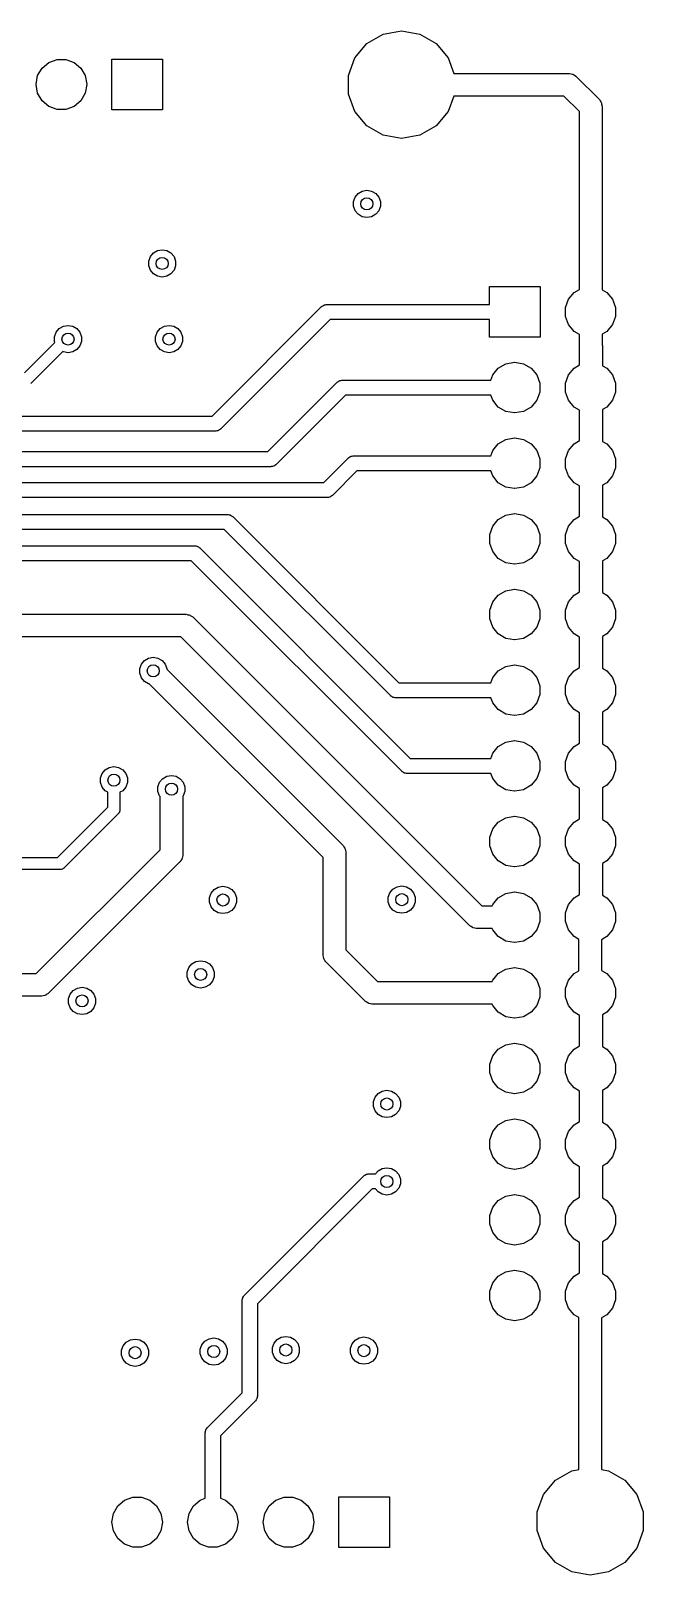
# Model space of a CAD drawing. Extents: x 91.5 to 189.2, y -113.3 to -60.6.
# Drawn here: x 168.7 to 189.2, y -112.8 to -61 of the extents above; entities that cross this region are included whole.
import ezdxf

# ---------------------------------------------------------------- set-up
doc = ezdxf.new("R2010")
doc.units = 0
doc.header["$MEASUREMENT"] = 0
doc.layers.add('BLACK', color=7, linetype='CONTINUOUS')

msp = doc.modelspace()

# ---------------------------------------------------------------- linework, layer by layer
at = {"layer": 'Black'}
for p, q in [((179.929, -61.3959), (180.472, -61.0821)), ((180.472, -61.0821), (181.09, -60.9731)), ((181.09, -60.9731), (181.708, -61.0821)), ((181.708, -61.0821), (182.251, -61.3959)), ((179.525, -61.8766), (179.929, -61.3959)), ((182.251, -61.3959), (182.655, -61.8766)), ((169.029, -62.2204), (169.255, -62.0306)), ((169.255, -62.0306), (169.532, -61.9297)), ((169.532, -61.9297), (169.828, -61.9297)), ((169.828, -61.9297), (170.105, -62.0306)), ((170.105, -62.0306), (170.331, -62.2204)), ((171.37, -63.62), (171.37, -61.92)), ((171.37, -61.92), (173.07, -61.92)), ((173.07, -61.92), (173.07, -63.62)), ((179.311, -62.4662), (179.525, -61.8766)), ((182.655, -61.8766), (182.845, -62.399)), ((168.83, -62.7668), (168.881, -62.476)), ((168.881, -62.476), (169.029, -62.2204)), ((170.331, -62.2204), (170.479, -62.476)), ((170.479, -62.476), (170.53, -62.7668)), ((179.311, -63.0938), (179.311, -62.4662)), ((182.845, -62.399), (186.7, -62.399)), ((186.7, -62.399), (186.717, -62.4019)), ((186.717, -62.4019), (186.733, -62.4004)), ((186.733, -62.4004), (186.781, -62.4133)), ((186.781, -62.4133), (186.83, -62.422)), ((186.83, -62.422), (186.845, -62.4304)), ((186.845, -62.4304), (186.861, -62.4347)), ((186.861, -62.4347), (186.902, -62.4632)), ((186.902, -62.4632), (186.945, -62.4881)), ((186.945, -62.4881), (186.956, -62.501)), ((186.956, -62.501), (186.969, -62.5106)), ((186.969, -62.5106), (187.709, -63.2506)), ((168.83, -62.7732), (168.83, -62.7668)), ((168.881, -63.064), (168.83, -62.7732)), ((169.029, -63.3196), (168.881, -63.064)), ((170.479, -63.064), (170.331, -63.3196)), ((170.53, -62.7732), (170.479, -63.064)), ((170.53, -62.7668), (170.53, -62.7732)), ((179.525, -63.6834), (179.311, -63.0938)), ((182.845, -63.161), (182.655, -63.6834)), ((186.542, -63.161), (182.845, -63.161)), ((187.059, -63.6778), (186.542, -63.161)), ((169.255, -63.5094), (169.029, -63.3196)), ((169.532, -63.6103), (169.255, -63.5094)), ((169.828, -63.6103), (169.532, -63.6103)), ((170.105, -63.5094), (169.828, -63.6103)), ((170.331, -63.3196), (170.105, -63.5094)), ((173.07, -63.62), (171.37, -63.62)), ((179.929, -64.1641), (179.525, -63.6834)), ((182.655, -63.6834), (182.251, -64.1641)), ((187.059, -66.45), (187.059, -63.6778)), ((187.709, -63.2506), (187.719, -63.2643)), ((187.719, -63.2643), (187.732, -63.2751)), ((187.732, -63.2751), (187.757, -63.3182)), ((187.757, -63.3182), (187.785, -63.359)), ((187.785, -63.359), (187.79, -63.3752)), ((187.79, -63.3752), (187.798, -63.3897)), ((187.798, -63.3897), (187.807, -63.4387)), ((187.807, -63.4387), (187.82, -63.4868)), ((187.82, -63.4868), (187.818, -63.5035)), ((187.818, -63.5035), (187.821, -63.52)), ((187.821, -63.52), (187.821, -66.45)), ((180.472, -64.4779), (179.929, -64.1641)), ((182.251, -64.1641), (181.708, -64.4779)), ((181.09, -64.5869), (180.472, -64.4779)), ((181.708, -64.4779), (181.09, -64.5869)), ((179.635, -66.4284), (179.773, -66.3487)), ((179.773, -66.3487), (179.93, -66.3211)), ((179.93, -66.3211), (180.087, -66.3487)), ((180.087, -66.3487), (180.225, -66.4284)), ((179.478, -66.7003), (179.533, -66.5505)), ((179.478, -66.8597), (179.478, -66.7003)), ((179.533, -67.0095), (179.478, -66.8597)), ((179.533, -66.5505), (179.635, -66.4284)), ((180.225, -66.4284), (180.327, -66.5505)), ((180.327, -66.5505), (180.382, -66.7003)), ((180.382, -66.8597), (180.327, -67.0095)), ((180.382, -66.7003), (180.382, -66.8597)), ((187.059, -68.99), (187.059, -66.45)), ((187.821, -66.45), (187.821, -68.99)), ((179.635, -67.1316), (179.533, -67.0095)), ((179.773, -67.2113), (179.635, -67.1316)), ((179.93, -67.2389), (179.773, -67.2113)), ((180.087, -67.2113), (179.93, -67.2389)), ((180.225, -67.1316), (180.087, -67.2113)), ((180.327, -67.0095), (180.225, -67.1316)), ((172.663, -68.5505), (172.765, -68.4284)), ((172.765, -68.4284), (172.903, -68.3487)), ((172.903, -68.3487), (173.06, -68.3211)), ((173.06, -68.3211), (173.217, -68.3487)), ((173.217, -68.3487), (173.355, -68.4284)), ((173.355, -68.4284), (173.457, -68.5505)), ((172.608, -68.7003), (172.663, -68.5505)), ((172.608, -68.8597), (172.608, -68.7003)), ((172.663, -69.0095), (172.608, -68.8597)), ((173.457, -68.5505), (173.512, -68.7003)), ((173.512, -68.8597), (173.457, -69.0095)), ((173.512, -68.7003), (173.512, -68.8597)), ((172.765, -69.1316), (172.663, -69.0095)), ((172.903, -69.2113), (172.765, -69.1316)), ((173.06, -69.2389), (172.903, -69.2113)), ((173.217, -69.2113), (173.06, -69.2389)), ((173.355, -69.1316), (173.217, -69.2113)), ((173.457, -69.0095), (173.355, -69.1316)), ((187.059, -69.6557), (187.059, -68.99)), ((187.821, -68.99), (187.821, -69.6673)), ((184.04, -70.156), (184.04, -69.56)), ((184.04, -69.56), (185.74, -69.56)), ((185.74, -69.56), (185.74, -71.26)), ((186.59, -70.2624), (186.691, -69.985)), ((186.691, -69.985), (186.88, -69.7589)), ((186.88, -69.7589), (187.059, -69.6557)), ((187.821, -69.6673), (187.98, -69.7589)), ((187.98, -69.7589), (188.169, -69.985)), ((188.169, -69.985), (188.27, -70.2624)), ((174.735, -73.906), (178.41, -70.2304)), ((178.41, -70.2304), (178.42, -70.224)), ((178.42, -70.224), (178.427, -70.2154)), ((178.427, -70.2154), (178.455, -70.1988)), ((178.455, -70.1988), (178.483, -70.1798)), ((178.483, -70.1798), (178.493, -70.1769)), ((178.493, -70.1769), (178.503, -70.1713)), ((178.503, -70.1713), (178.536, -70.1656)), ((178.536, -70.1656), (178.568, -70.157)), ((178.568, -70.157), (178.579, -70.1579)), ((178.579, -70.1579), (178.59, -70.156)), ((178.59, -70.156), (184.04, -70.156)), ((186.59, -70.5576), (186.59, -70.2624)), ((188.27, -70.2624), (188.27, -70.5576)), ((169.503, -71.0905), (169.605, -70.9684)), ((169.605, -70.9684), (169.743, -70.8887)), ((169.743, -70.8887), (169.9, -70.8611)), ((169.9, -70.8611), (170.057, -70.8887)), ((170.057, -70.8887), (170.195, -70.9684)), ((170.195, -70.9684), (170.297, -71.0905)), ((172.893, -71.0905), (172.995, -70.9684)), ((172.995, -70.9684), (173.133, -70.8887)), ((173.133, -70.8887), (173.29, -70.8611)), ((173.29, -70.8611), (173.447, -70.8887)), ((173.447, -70.8887), (173.585, -70.9684)), ((173.585, -70.9684), (173.687, -71.0905)), ((178.695, -70.664), (175.02, -74.3396)), ((184.04, -70.664), (178.695, -70.664)), ((184.04, -71.26), (184.04, -70.664)), ((186.691, -70.835), (186.59, -70.5576)), ((186.88, -71.0611), (186.691, -70.835)), ((188.169, -70.835), (187.98, -71.0611)), ((188.27, -70.5576), (188.169, -70.835)), ((168.436, -72.4568), (169.46, -71.4326)), ((169.448, -71.2403), (169.503, -71.0905)), ((169.448, -71.3997), (169.448, -71.2403)), ((169.46, -71.4326), (169.448, -71.3997)), ((170.297, -71.0905), (170.352, -71.2403)), ((170.352, -71.3997), (170.297, -71.5495)), ((170.352, -71.2403), (170.352, -71.3997)), ((172.838, -71.2403), (172.893, -71.0905)), ((172.838, -71.3997), (172.838, -71.2403)), ((172.893, -71.5495), (172.838, -71.3997)), ((173.687, -71.0905), (173.742, -71.2403)), ((173.742, -71.3997), (173.687, -71.5495)), ((173.742, -71.2403), (173.742, -71.3997)), ((185.74, -71.26), (184.04, -71.26)), ((187.059, -71.1643), (186.88, -71.0611)), ((187.059, -71.53), (187.059, -71.1643)), ((187.062, -71.5465), (187.059, -71.53)), ((187.98, -71.0611), (187.821, -71.1527)), ((187.821, -71.1527), (187.821, -71.4749)), ((187.821, -71.4749), (187.83, -71.5068)), ((187.83, -71.5068), (187.828, -71.5235)), ((187.828, -71.5235), (187.831, -71.54)), ((187.831, -71.54), (187.831, -72.2131)), ((169.726, -71.7414), (168.664, -72.8037)), ((169.743, -71.7513), (169.726, -71.7414)), ((169.9, -71.7789), (169.743, -71.7513)), ((170.057, -71.7513), (169.9, -71.7789)), ((170.195, -71.6716), (170.057, -71.7513)), ((170.297, -71.5495), (170.195, -71.6716)), ((172.995, -71.6716), (172.893, -71.5495)), ((173.133, -71.7513), (172.995, -71.6716)), ((173.29, -71.7789), (173.133, -71.7513)), ((173.447, -71.7513), (173.29, -71.7789)), ((173.585, -71.6716), (173.447, -71.7513)), ((173.687, -71.5495), (173.585, -71.6716)), ((187.06, -71.5632), (187.062, -71.5465)), ((187.069, -71.5951), (187.06, -71.5632)), ((187.069, -72.19), (187.069, -71.5951)), ((184.088, -72.696), (184.151, -72.525)), ((184.151, -72.525), (184.34, -72.2989)), ((184.34, -72.2989), (184.596, -72.1513)), ((184.596, -72.1513), (184.887, -72.1)), ((184.887, -72.1), (184.893, -72.1)), ((184.893, -72.1), (185.184, -72.1513)), ((185.184, -72.1513), (185.44, -72.2989)), ((185.44, -72.2989), (185.629, -72.525)), ((185.629, -72.525), (185.73, -72.8024)), ((186.59, -72.8024), (186.691, -72.525)), ((186.691, -72.525), (186.88, -72.2989)), ((186.88, -72.2989), (187.069, -72.19)), ((187.831, -72.2131), (187.98, -72.2989)), ((187.98, -72.2989), (188.169, -72.525)), ((188.169, -72.525), (188.27, -72.8024)), ((168.656, -72.8088), (168.651, -72.8157)), ((168.664, -72.8037), (168.656, -72.8088)), ((176.605, -75.096), (178.93, -72.7704)), ((178.93, -72.7704), (178.94, -72.764)), ((178.94, -72.764), (178.947, -72.7554)), ((178.947, -72.7554), (178.975, -72.7388)), ((178.975, -72.7388), (179.003, -72.7198)), ((179.003, -72.7198), (179.013, -72.7169)), ((179.013, -72.7169), (179.023, -72.7113)), ((179.023, -72.7113), (179.056, -72.7056)), ((179.056, -72.7056), (179.088, -72.697)), ((179.088, -72.697), (179.099, -72.6979)), ((179.099, -72.6979), (179.11, -72.696)), ((179.11, -72.696), (184.088, -72.696)), ((185.73, -73.0976), (185.629, -73.375)), ((185.73, -72.8024), (185.73, -73.0976)), ((186.59, -73.0976), (186.59, -72.8024)), ((186.691, -73.375), (186.59, -73.0976)), ((188.27, -73.0976), (188.169, -73.375)), ((188.27, -72.8024), (188.27, -73.0976)), ((179.215, -73.204), (176.89, -75.5296)), ((184.088, -73.204), (179.215, -73.204)), ((184.151, -73.375), (184.088, -73.204)), ((184.34, -73.6011), (184.151, -73.375)), ((184.596, -73.7487), (184.34, -73.6011)), ((185.44, -73.6011), (185.184, -73.7487)), ((185.629, -73.375), (185.44, -73.6011)), ((186.88, -73.6011), (186.691, -73.375)), ((187.069, -73.71), (186.88, -73.6011)), ((187.98, -73.6011), (187.831, -73.6869)), ((188.169, -73.375), (187.98, -73.6011)), ((144.04, -73.906), (174.735, -73.906)), ((184.887, -73.8), (184.596, -73.7487)), ((184.893, -73.8), (184.887, -73.8)), ((185.184, -73.7487), (184.893, -73.8)), ((187.069, -74.73), (187.069, -73.71)), ((187.831, -73.6869), (187.831, -74.7531)), ((174.84, -74.414), (144.145, -74.414)), ((174.851, -74.4121), (174.84, -74.414)), ((174.862, -74.413), (174.851, -74.4121)), ((174.894, -74.4044), (174.862, -74.413)), ((174.927, -74.3987), (174.894, -74.4044)), ((174.937, -74.3931), (174.927, -74.3987)), ((174.947, -74.3902), (174.937, -74.3931)), ((174.975, -74.3712), (174.947, -74.3902)), ((175.003, -74.3546), (174.975, -74.3712)), ((175.01, -74.346), (175.003, -74.3546)), ((175.02, -74.3396), (175.01, -74.346)), ((184.596, -74.6913), (184.887, -74.64)), ((184.887, -74.64), (184.893, -74.64)), ((184.893, -74.64), (185.184, -74.6913)), ((144.64, -75.096), (176.605, -75.096)), ((184.088, -75.236), (184.151, -75.065)), ((184.151, -75.065), (184.34, -74.8389)), ((184.34, -74.8389), (184.596, -74.6913)), ((185.184, -74.6913), (185.44, -74.8389)), ((185.44, -74.8389), (185.629, -75.065)), ((185.629, -75.065), (185.73, -75.3424)), ((186.59, -75.3424), (186.691, -75.065)), ((186.691, -75.065), (186.88, -74.8389)), ((186.88, -74.8389), (187.069, -74.73)), ((187.831, -74.7531), (187.98, -74.8389)), ((187.98, -74.8389), (188.169, -75.065)), ((188.169, -75.065), (188.27, -75.3424)), ((176.71, -75.604), (144.745, -75.604)), ((176.721, -75.6021), (176.71, -75.604)), ((176.732, -75.603), (176.721, -75.6021)), ((176.764, -75.5944), (176.732, -75.603)), ((176.797, -75.5887), (176.764, -75.5944)), ((176.807, -75.5831), (176.797, -75.5887)), ((176.817, -75.5802), (176.807, -75.5831)), ((176.845, -75.5612), (176.817, -75.5802)), ((176.873, -75.5446), (176.845, -75.5612)), ((176.88, -75.536), (176.873, -75.5446)), ((176.89, -75.5296), (176.88, -75.536)), ((178.485, -76.136), (179.31, -75.3104)), ((179.31, -75.3104), (179.32, -75.304)), ((179.32, -75.304), (179.327, -75.2954)), ((179.327, -75.2954), (179.355, -75.2788)), ((179.355, -75.2788), (179.383, -75.2598)), ((179.383, -75.2598), (179.393, -75.2569)), ((179.393, -75.2569), (179.403, -75.2513)), ((179.403, -75.2513), (179.436, -75.2456)), ((179.436, -75.2456), (179.468, -75.237)), ((179.468, -75.237), (179.479, -75.2379)), ((179.479, -75.2379), (179.49, -75.236)), ((179.49, -75.236), (184.088, -75.236)), ((185.73, -75.6376), (185.629, -75.915)), ((185.73, -75.3424), (185.73, -75.6376)), ((186.59, -75.6376), (186.59, -75.3424)), ((186.691, -75.915), (186.59, -75.6376)), ((188.27, -75.6376), (188.169, -75.915)), ((188.27, -75.3424), (188.27, -75.6376)), ((145.55, -76.136), (178.485, -76.136)), ((179.595, -75.744), (178.77, -76.5696)), ((184.088, -75.744), (179.595, -75.744)), ((184.151, -75.915), (184.088, -75.744)), ((184.34, -76.1411), (184.151, -75.915)), ((184.596, -76.2887), (184.34, -76.1411)), ((185.44, -76.1411), (185.184, -76.2887)), ((185.629, -75.915), (185.44, -76.1411)), ((186.88, -76.1411), (186.691, -75.915)), ((187.069, -76.25), (186.88, -76.1411)), ((187.98, -76.1411), (187.831, -76.2269)), ((188.169, -75.915), (187.98, -76.1411)), ((178.59, -76.644), (145.655, -76.644)), ((178.601, -76.6421), (178.59, -76.644)), ((178.612, -76.643), (178.601, -76.6421)), ((178.644, -76.6344), (178.612, -76.643)), ((178.677, -76.6287), (178.644, -76.6344)), ((178.687, -76.6231), (178.677, -76.6287)), ((178.697, -76.6202), (178.687, -76.6231)), ((178.725, -76.6012), (178.697, -76.6202)), ((178.753, -76.5846), (178.725, -76.6012)), ((178.76, -76.576), (178.753, -76.5846)), ((178.77, -76.5696), (178.76, -76.576)), ((184.887, -76.34), (184.596, -76.2887)), ((184.893, -76.34), (184.887, -76.34)), ((185.184, -76.2887), (184.893, -76.34)), ((187.069, -77.27), (187.069, -76.25)), ((187.831, -76.2269), (187.831, -77.2931)), ((151.55, -77.206), (175.25, -77.206)), ((175.25, -77.206), (175.261, -77.2079)), ((175.261, -77.2079), (175.272, -77.207)), ((175.272, -77.207), (175.304, -77.2156)), ((175.304, -77.2156), (175.337, -77.2213)), ((175.337, -77.2213), (175.347, -77.2269)), ((175.347, -77.2269), (175.357, -77.2298)), ((175.357, -77.2298), (175.385, -77.2488)), ((184.34, -77.3789), (184.596, -77.2313)), ((184.596, -77.2313), (184.887, -77.18)), ((184.887, -77.18), (184.893, -77.18)), ((184.893, -77.18), (185.184, -77.2313)), ((185.184, -77.2313), (185.44, -77.3789)), ((175.145, -77.714), (151.655, -77.714)), ((180.72, -83.2896), (175.145, -77.714)), ((175.385, -77.2488), (175.413, -77.2654)), ((175.413, -77.2654), (175.42, -77.274)), ((175.42, -77.274), (175.43, -77.2804)), ((175.43, -77.2804), (181.005, -82.856)), ((184.05, -77.8824), (184.151, -77.605)), ((184.151, -77.605), (184.34, -77.3789)), ((185.44, -77.3789), (185.629, -77.605)), ((185.629, -77.605), (185.73, -77.8824)), ((186.59, -77.8824), (186.691, -77.605)), ((186.691, -77.605), (186.88, -77.3789)), ((186.88, -77.3789), (187.069, -77.27)), ((187.831, -77.2931), (187.98, -77.3789)), ((187.98, -77.3789), (188.169, -77.605)), ((188.169, -77.605), (188.27, -77.8824)), ((158.81, -78.256), (174.14, -78.256)), ((174.14, -78.256), (174.151, -78.2579)), ((174.151, -78.2579), (174.162, -78.257)), ((174.162, -78.257), (174.194, -78.2656)), ((174.194, -78.2656), (174.227, -78.2713)), ((174.227, -78.2713), (174.237, -78.2769)), ((174.237, -78.2769), (174.247, -78.2798)), ((174.247, -78.2798), (174.275, -78.2988)), ((184.05, -78.1776), (184.05, -77.8824)), ((184.151, -78.455), (184.05, -78.1776)), ((185.73, -78.1776), (185.629, -78.455)), ((185.73, -77.8824), (185.73, -78.1776)), ((186.59, -78.1776), (186.59, -77.8824)), ((186.691, -78.455), (186.59, -78.1776)), ((188.27, -78.1776), (188.169, -78.455)), ((188.27, -77.8824), (188.27, -78.1776)), ((174.035, -78.764), (158.915, -78.764)), ((181.1, -85.8296), (174.035, -78.764)), ((174.275, -78.2988), (174.303, -78.3154)), ((174.303, -78.3154), (174.31, -78.324)), ((174.31, -78.324), (174.32, -78.3304)), ((174.32, -78.3304), (181.385, -85.396)), ((184.34, -78.6811), (184.151, -78.455)), ((184.596, -78.8287), (184.34, -78.6811)), ((185.44, -78.6811), (185.184, -78.8287)), ((185.629, -78.455), (185.44, -78.6811)), ((186.88, -78.6811), (186.691, -78.455)), ((187.069, -78.79), (186.88, -78.6811)), ((187.069, -79.81), (187.069, -78.79)), ((187.98, -78.6811), (187.831, -78.7669)), ((187.831, -78.7669), (187.831, -79.8331)), ((188.169, -78.455), (187.98, -78.6811)), ((184.887, -78.88), (184.596, -78.8287)), ((184.893, -78.88), (184.887, -78.88)), ((185.184, -78.8287), (184.893, -78.88)), ((184.34, -79.9189), (184.596, -79.7713)), ((184.596, -79.7713), (184.887, -79.72)), ((184.887, -79.72), (184.893, -79.72)), ((184.893, -79.72), (185.184, -79.7713)), ((185.184, -79.7713), (185.44, -79.9189)), ((186.88, -79.9189), (187.069, -79.81)), ((187.831, -79.8331), (187.98, -79.9189)), ((184.05, -80.4224), (184.151, -80.145)), ((184.151, -80.145), (184.34, -79.9189)), ((185.44, -79.9189), (185.629, -80.145)), ((185.629, -80.145), (185.73, -80.4224)), ((186.59, -80.4224), (186.691, -80.145)), ((186.691, -80.145), (186.88, -79.9189)), ((187.98, -79.9189), (188.169, -80.145)), ((188.169, -80.145), (188.27, -80.4224)), ((167.494, -80.559), (173.84, -80.559)), ((173.84, -80.559), (173.857, -80.5619)), ((173.857, -80.5619), (173.873, -80.5605)), ((173.873, -80.5605), (173.921, -80.5733)), ((173.921, -80.5733), (173.97, -80.582)), ((173.97, -80.582), (173.985, -80.5904)), ((173.985, -80.5904), (174.001, -80.5947)), ((174.001, -80.5947), (174.042, -80.6232)), ((174.042, -80.6232), (174.085, -80.6481)), ((174.085, -80.6481), (174.096, -80.661)), ((174.096, -80.661), (174.109, -80.6706)), ((174.109, -80.6706), (183.788, -90.349)), ((184.05, -80.7176), (184.05, -80.4224)), ((184.151, -80.995), (184.05, -80.7176)), ((185.73, -80.7176), (185.629, -80.995)), ((185.73, -80.4224), (185.73, -80.7176)), ((186.59, -80.7176), (186.59, -80.4224)), ((186.691, -80.995), (186.59, -80.7176)), ((188.27, -80.7176), (188.169, -80.995)), ((188.27, -80.4224), (188.27, -80.7176)), ((173.682, -81.321), (167.494, -81.321)), ((183.361, -90.9994), (173.682, -81.321)), ((184.34, -81.2211), (184.151, -80.995)), ((184.596, -81.3687), (184.34, -81.2211)), ((184.887, -81.42), (184.596, -81.3687)), ((185.184, -81.3687), (184.893, -81.42)), ((185.44, -81.2211), (185.184, -81.3687)), ((185.629, -80.995), (185.44, -81.2211)), ((186.88, -81.2211), (186.691, -80.995)), ((187.069, -81.33), (186.88, -81.2211)), ((187.069, -82.35), (187.069, -81.33)), ((187.98, -81.2211), (187.831, -81.3069)), ((187.831, -81.3069), (187.831, -82.3731)), ((188.169, -80.995), (187.98, -81.2211)), ((184.893, -81.42), (184.887, -81.42)), ((172.308, -82.3803), (172.363, -82.2305)), ((172.308, -82.5397), (172.308, -82.3803)), ((172.363, -82.2305), (172.465, -82.1084)), ((172.465, -82.1084), (172.603, -82.0287)), ((172.603, -82.0287), (172.76, -82.0011)), ((172.76, -82.0011), (172.917, -82.0287)), ((172.917, -82.0287), (173.055, -82.1084)), ((173.055, -82.1084), (173.157, -82.2305)), ((173.157, -82.2305), (173.212, -82.3803)), ((173.212, -82.3803), (173.212, -82.4032)), ((173.212, -82.4032), (179.109, -88.3006)), ((184.34, -82.4589), (184.596, -82.3113)), ((184.596, -82.3113), (184.887, -82.26)), ((184.887, -82.26), (184.893, -82.26)), ((184.893, -82.26), (185.184, -82.3113)), ((185.184, -82.3113), (185.44, -82.4589)), ((186.88, -82.4589), (187.069, -82.35)), ((187.831, -82.3731), (187.98, -82.4589)), ((172.363, -82.6895), (172.308, -82.5397)), ((172.465, -82.8116), (172.363, -82.6895)), ((172.603, -82.8913), (172.465, -82.8116)), ((172.627, -82.8954), (172.603, -82.8913)), ((178.459, -88.7278), (172.627, -82.8954)), ((181.005, -82.856), (184.088, -82.856)), ((184.088, -82.856), (184.151, -82.685)), ((184.151, -82.685), (184.34, -82.4589)), ((185.44, -82.4589), (185.629, -82.685)), ((185.629, -82.685), (185.73, -82.9624)), ((186.59, -82.9624), (186.691, -82.685)), ((186.691, -82.685), (186.88, -82.4589)), ((187.98, -82.4589), (188.169, -82.685)), ((188.169, -82.685), (188.27, -82.9624)), ((180.73, -83.296), (180.72, -83.2896)), ((180.737, -83.3046), (180.73, -83.296)), ((180.765, -83.3212), (180.737, -83.3046)), ((180.793, -83.3402), (180.765, -83.3212)), ((180.803, -83.3431), (180.793, -83.3402)), ((180.813, -83.3487), (180.803, -83.3431)), ((180.846, -83.3544), (180.813, -83.3487)), ((180.878, -83.363), (180.846, -83.3544)), ((180.889, -83.3621), (180.878, -83.363)), ((180.9, -83.364), (180.889, -83.3621)), ((184.088, -83.364), (180.9, -83.364)), ((184.151, -83.535), (184.088, -83.364)), ((185.73, -83.2576), (185.629, -83.535)), ((185.73, -82.9624), (185.73, -83.2576)), ((186.59, -83.2576), (186.59, -82.9624)), ((186.691, -83.535), (186.59, -83.2576)), ((188.27, -83.2576), (188.169, -83.535)), ((188.27, -82.9624), (188.27, -83.2576)), ((184.34, -83.7611), (184.151, -83.535)), ((184.596, -83.9087), (184.34, -83.7611)), ((184.887, -83.96), (184.596, -83.9087)), ((184.893, -83.96), (184.887, -83.96)), ((185.184, -83.9087), (184.893, -83.96)), ((185.44, -83.7611), (185.184, -83.9087)), ((185.629, -83.535), (185.44, -83.7611)), ((186.88, -83.7611), (186.691, -83.535)), ((187.069, -83.87), (186.88, -83.7611)), ((187.069, -84.89), (187.069, -83.87)), ((187.98, -83.7611), (187.831, -83.8469)), ((187.831, -83.8469), (187.831, -84.9131)), ((188.169, -83.535), (187.98, -83.7611)), ((184.151, -85.225), (184.34, -84.9989)), ((184.34, -84.9989), (184.596, -84.8513)), ((184.596, -84.8513), (184.887, -84.8)), ((184.887, -84.8), (184.893, -84.8)), ((184.893, -84.8), (185.184, -84.8513)), ((185.184, -84.8513), (185.44, -84.9989)), ((185.44, -84.9989), (185.629, -85.225)), ((186.691, -85.225), (186.88, -84.9989)), ((186.88, -84.9989), (187.069, -84.89)), ((187.831, -84.9131), (187.98, -84.9989)), ((187.98, -84.9989), (188.169, -85.225)), ((181.385, -85.396), (184.088, -85.396)), ((184.088, -85.396), (184.151, -85.225)), ((185.629, -85.225), (185.73, -85.5024)), ((185.73, -85.5024), (185.73, -85.7976)), ((186.59, -85.5024), (186.691, -85.225)), ((186.59, -85.7976), (186.59, -85.5024)), ((188.169, -85.225), (188.27, -85.5024)), ((188.27, -85.5024), (188.27, -85.7976)), ((170.988, -86.0503), (171.043, -85.9005)), ((170.988, -86.2097), (170.988, -86.0503)), ((171.043, -85.9005), (171.145, -85.7784)), ((171.145, -85.7784), (171.283, -85.6987)), ((171.283, -85.6987), (171.44, -85.6711)), ((171.44, -85.6711), (171.597, -85.6987)), ((171.597, -85.6987), (171.735, -85.7784)), ((171.735, -85.7784), (171.837, -85.9005)), ((171.837, -85.9005), (171.892, -86.0503)), ((171.892, -86.0503), (171.892, -86.2097)), ((173.075, -86.0784), (173.213, -85.9987)), ((173.213, -85.9987), (173.37, -85.9711)), ((173.37, -85.9711), (173.527, -85.9987)), ((173.527, -85.9987), (173.665, -86.0784)), ((181.11, -85.836), (181.1, -85.8296)), ((181.117, -85.8446), (181.11, -85.836)), ((181.145, -85.8612), (181.117, -85.8446)), ((181.173, -85.8802), (181.145, -85.8612)), ((181.183, -85.8831), (181.173, -85.8802)), ((181.193, -85.8887), (181.183, -85.8831)), ((181.226, -85.8944), (181.193, -85.8887)), ((181.258, -85.903), (181.226, -85.8944)), ((181.269, -85.9021), (181.258, -85.903)), ((181.28, -85.904), (181.269, -85.9021)), ((184.088, -85.904), (181.28, -85.904)), ((184.151, -86.075), (184.088, -85.904)), ((185.73, -85.7976), (185.629, -86.075)), ((186.691, -86.075), (186.59, -85.7976)), ((188.27, -85.7976), (188.169, -86.075)), ((171.043, -86.3595), (170.988, -86.2097)), ((171.145, -86.4816), (171.043, -86.3595)), ((171.237, -86.5346), (171.145, -86.4816)), ((171.237, -87.0358), (171.237, -86.5346)), ((171.735, -86.4816), (171.643, -86.5346)), ((171.643, -86.5346), (171.643, -87.12)), ((171.837, -86.3595), (171.735, -86.4816)), ((171.892, -86.2097), (171.837, -86.3595)), ((172.918, -86.3503), (172.973, -86.2005)), ((172.918, -86.5097), (172.918, -86.3503)), ((172.973, -86.6595), (172.918, -86.5097)), ((172.973, -86.2005), (173.075, -86.0784)), ((173.665, -86.0784), (173.767, -86.2005)), ((173.767, -86.2005), (173.822, -86.3503)), ((173.822, -86.5097), (173.767, -86.6595)), ((173.822, -86.3503), (173.822, -86.5097)), ((184.34, -86.3011), (184.151, -86.075)), ((184.596, -86.4487), (184.34, -86.3011)), ((184.887, -86.5), (184.596, -86.4487)), ((184.893, -86.5), (184.887, -86.5)), ((185.184, -86.4487), (184.893, -86.5)), ((185.44, -86.3011), (185.184, -86.4487)), ((185.629, -86.075), (185.44, -86.3011)), ((186.88, -86.3011), (186.691, -86.075)), ((187.069, -86.41), (186.88, -86.3011)), ((187.069, -87.43), (187.069, -86.41)), ((187.98, -86.3011), (187.831, -86.3869)), ((187.831, -86.3869), (187.831, -87.4531)), ((188.169, -86.075), (187.98, -86.3011)), ((169.546, -88.7268), (171.237, -87.0358)), ((172.989, -86.6791), (172.973, -86.6595)), ((172.989, -88.4622), (172.989, -86.6791)), ((173.767, -86.6595), (173.751, -86.6791)), ((173.751, -86.6791), (173.751, -88.62)), ((171.584, -87.2637), (169.774, -89.0737)), ((171.589, -87.2564), (171.584, -87.2637)), ((171.596, -87.2506), (171.589, -87.2564)), ((171.609, -87.2276), (171.596, -87.2506)), ((171.624, -87.2059), (171.609, -87.2276)), ((171.626, -87.1972), (171.624, -87.2059)), ((171.631, -87.1895), (171.626, -87.1972)), ((171.636, -87.1634), (171.631, -87.1895)), ((171.642, -87.1377), (171.636, -87.1634)), ((171.643, -87.12), (171.642, -87.1288)), ((171.642, -87.1288), (171.642, -87.1377)), ((184.151, -87.765), (184.34, -87.5389)), ((184.34, -87.5389), (184.596, -87.3913)), ((184.596, -87.3913), (184.887, -87.34)), ((184.887, -87.34), (184.893, -87.34)), ((184.893, -87.34), (185.184, -87.3913)), ((185.184, -87.3913), (185.44, -87.5389)), ((185.44, -87.5389), (185.629, -87.765)), ((186.691, -87.765), (186.88, -87.5389)), ((186.88, -87.5389), (187.069, -87.43)), ((187.831, -87.4531), (187.98, -87.5389)), ((187.98, -87.5389), (188.169, -87.765)), ((184.05, -88.0424), (184.151, -87.765)), ((184.05, -88.3376), (184.05, -88.0424)), ((185.629, -87.765), (185.73, -88.0424)), ((185.73, -88.0424), (185.73, -88.3376)), ((186.59, -88.0424), (186.691, -87.765)), ((186.59, -88.3376), (186.59, -88.0424)), ((188.169, -87.765), (188.27, -88.0424)), ((188.27, -88.0424), (188.27, -88.3376)), ((168.832, -92.619), (172.989, -88.4622)), ((173.751, -88.62), (173.748, -88.6365)), ((173.748, -88.6365), (173.75, -88.6532)), ((179.109, -88.3006), (179.119, -88.3143)), ((179.119, -88.3143), (179.132, -88.3251)), ((179.132, -88.3251), (179.157, -88.3682)), ((179.157, -88.3682), (179.185, -88.409)), ((179.185, -88.409), (179.19, -88.4252)), ((179.19, -88.4252), (179.198, -88.4397)), ((179.198, -88.4397), (179.207, -88.4887)), ((179.207, -88.4887), (179.22, -88.5368)), ((179.22, -88.5368), (179.218, -88.5535)), ((179.218, -88.5535), (179.221, -88.57)), ((179.221, -88.57), (179.221, -91.8222)), ((184.151, -88.615), (184.05, -88.3376)), ((184.34, -88.8411), (184.151, -88.615)), ((185.629, -88.615), (185.44, -88.8411)), ((185.73, -88.3376), (185.629, -88.615)), ((186.691, -88.615), (186.59, -88.3376)), ((186.88, -88.8411), (186.691, -88.615)), ((188.169, -88.615), (187.98, -88.8411)), ((188.27, -88.3376), (188.169, -88.615)), ((157.78, -88.7268), (169.546, -88.7268)), ((169.63, -89.1332), (157.864, -89.1332)), ((173.619, -88.9094), (169.259, -93.2694)), ((169.639, -89.1316), (169.63, -89.1332)), ((169.648, -89.1324), (169.639, -89.1316)), ((169.673, -89.1256), (169.648, -89.1324)), ((169.699, -89.1209), (169.673, -89.1256)), ((169.707, -89.1165), (169.699, -89.1209)), ((169.716, -89.1142), (169.707, -89.1165)), ((169.738, -89.0989), (169.716, -89.1142)), ((169.761, -89.0857), (169.738, -89.0989)), ((169.766, -89.0788), (169.761, -89.0857)), ((169.774, -89.0737), (169.766, -89.0788)), ((173.639, -88.8894), (173.619, -88.9094)), ((173.649, -88.8757), (173.639, -88.8894)), ((173.662, -88.8649), (173.649, -88.8757)), ((173.687, -88.8218), (173.662, -88.8649)), ((173.715, -88.781), (173.687, -88.8218)), ((173.72, -88.7648), (173.715, -88.781)), ((173.728, -88.7503), (173.72, -88.7648)), ((173.737, -88.7013), (173.728, -88.7503)), ((173.75, -88.6532), (173.737, -88.7013)), ((178.459, -91.98), (178.459, -88.7278)), ((184.596, -88.9887), (184.34, -88.8411)), ((184.887, -89.04), (184.596, -88.9887)), ((184.893, -89.04), (184.887, -89.04)), ((185.184, -88.9887), (184.893, -89.04)), ((185.44, -88.8411), (185.184, -88.9887)), ((187.069, -88.95), (186.88, -88.8411)), ((187.069, -89.97), (187.069, -88.95)), ((187.98, -88.8411), (187.831, -88.9269)), ((187.831, -88.9269), (187.831, -89.9931)), ((180.943, -89.7087), (181.1, -89.6811)), ((181.1, -89.6811), (181.257, -89.7087)), ((174.648, -90.0703), (174.703, -89.9205)), ((174.648, -90.2297), (174.648, -90.0703)), ((174.703, -89.9205), (174.805, -89.7984)), ((174.805, -89.7984), (174.943, -89.7187)), ((174.943, -89.7187), (175.1, -89.6911)), ((175.1, -89.6911), (175.257, -89.7187)), ((175.257, -89.7187), (175.395, -89.7984)), ((175.395, -89.7984), (175.497, -89.9205)), ((175.497, -89.9205), (175.552, -90.0703)), ((175.552, -90.0703), (175.552, -90.2297)), ((180.648, -90.0603), (180.703, -89.9105)), ((180.648, -90.2197), (180.648, -90.0603)), ((180.703, -89.9105), (180.805, -89.7884)), ((180.805, -89.7884), (180.943, -89.7087)), ((181.257, -89.7087), (181.395, -89.7884)), ((181.395, -89.7884), (181.497, -89.9105)), ((181.497, -89.9105), (181.552, -90.0603)), ((181.552, -90.0603), (181.552, -90.2197)), ((184.151, -90.305), (184.34, -90.0789)), ((184.34, -90.0789), (184.596, -89.9313)), ((184.596, -89.9313), (184.887, -89.88)), ((184.887, -89.88), (184.893, -89.88)), ((184.893, -89.88), (185.184, -89.9313)), ((185.184, -89.9313), (185.44, -90.0789)), ((185.44, -90.0789), (185.629, -90.305)), ((186.691, -90.305), (186.88, -90.0789)), ((186.88, -90.0789), (187.069, -89.97)), ((187.831, -89.9931), (187.98, -90.0789)), ((187.98, -90.0789), (188.169, -90.305)), ((174.703, -90.3795), (174.648, -90.2297)), ((174.805, -90.5016), (174.703, -90.3795)), ((174.943, -90.5813), (174.805, -90.5016)), ((175.1, -90.6089), (174.943, -90.5813)), ((175.257, -90.5813), (175.1, -90.6089)), ((175.395, -90.5016), (175.257, -90.5813)), ((175.497, -90.3795), (175.395, -90.5016)), ((175.552, -90.2297), (175.497, -90.3795)), ((180.703, -90.3695), (180.648, -90.2197)), ((180.805, -90.4916), (180.703, -90.3695)), ((180.943, -90.5713), (180.805, -90.4916)), ((181.1, -90.5989), (180.943, -90.5713)), ((181.257, -90.5713), (181.1, -90.5989)), ((181.395, -90.4916), (181.257, -90.5713)), ((181.497, -90.3695), (181.395, -90.4916)), ((181.552, -90.2197), (181.497, -90.3695)), ((183.788, -90.349), (184.135, -90.349)), ((184.135, -90.349), (184.151, -90.305)), ((185.629, -90.305), (185.73, -90.5824)), ((185.73, -90.5824), (185.73, -90.8776)), ((186.59, -90.5824), (186.691, -90.305)), ((186.59, -90.8776), (186.59, -90.5824)), ((188.169, -90.305), (188.27, -90.5824)), ((188.27, -90.5824), (188.27, -90.8776)), ((183.374, -91.009), (183.361, -90.9994)), ((183.385, -91.0219), (183.374, -91.009)), ((183.428, -91.0468), (183.385, -91.0219)), ((183.469, -91.0753), (183.428, -91.0468)), ((183.485, -91.0796), (183.469, -91.0753)), ((183.5, -91.088), (183.485, -91.0796)), ((183.549, -91.0967), (183.5, -91.088)), ((183.597, -91.1095), (183.549, -91.0967)), ((183.613, -91.1081), (183.597, -91.1095)), ((183.63, -91.111), (183.613, -91.1081)), ((184.135, -91.111), (183.63, -91.111)), ((184.151, -91.155), (184.135, -91.111)), ((184.34, -91.3811), (184.151, -91.155)), ((185.629, -91.155), (185.44, -91.3811)), ((185.73, -90.8776), (185.629, -91.155)), ((186.691, -91.155), (186.59, -90.8776)), ((186.88, -91.3811), (186.691, -91.155)), ((188.169, -91.155), (187.98, -91.3811)), ((188.27, -90.8776), (188.169, -91.155)), ((184.596, -91.5287), (184.34, -91.3811)), ((184.887, -91.58), (184.596, -91.5287)), ((184.893, -91.58), (184.887, -91.58)), ((185.184, -91.5287), (184.893, -91.58)), ((185.44, -91.3811), (185.184, -91.5287)), ((187.039, -91.4727), (186.88, -91.3811)), ((187.039, -92.5273), (187.039, -91.4727)), ((187.98, -91.3811), (187.801, -91.4843)), ((187.801, -91.4843), (187.801, -92.5157)), ((174.055, -92.2984), (174.193, -92.2187)), ((174.193, -92.2187), (174.35, -92.1911)), ((174.35, -92.1911), (174.507, -92.2187)), ((174.507, -92.2187), (174.645, -92.2984)), ((178.462, -91.9965), (178.459, -91.98)), ((178.46, -92.0132), (178.462, -91.9965)), ((178.473, -92.0613), (178.46, -92.0132)), ((178.482, -92.1103), (178.473, -92.0613)), ((178.49, -92.1248), (178.482, -92.1103)), ((178.495, -92.141), (178.49, -92.1248)), ((178.523, -92.1818), (178.495, -92.141)), ((178.548, -92.2249), (178.523, -92.1818)), ((178.561, -92.2357), (178.548, -92.2249)), ((178.571, -92.2494), (178.561, -92.2357)), ((179.861, -93.5394), (178.571, -92.2494)), ((179.221, -91.8222), (180.288, -92.889)), ((167.328, -92.619), (168.832, -92.619)), ((173.898, -92.5703), (173.953, -92.4205)), ((173.898, -92.7297), (173.898, -92.5703)), ((173.953, -92.8795), (173.898, -92.7297)), ((173.953, -92.4205), (174.055, -92.2984)), ((174.645, -92.2984), (174.747, -92.4205)), ((174.747, -92.4205), (174.802, -92.5703)), ((174.802, -92.7297), (174.747, -92.8795)), ((174.802, -92.5703), (174.802, -92.7297)), ((184.151, -92.845), (184.34, -92.6189)), ((184.34, -92.6189), (184.596, -92.4713)), ((184.596, -92.4713), (184.887, -92.42)), ((184.887, -92.42), (184.893, -92.42)), ((184.893, -92.42), (185.184, -92.4713)), ((185.184, -92.4713), (185.44, -92.6189)), ((185.44, -92.6189), (185.629, -92.845)), ((186.691, -92.845), (186.88, -92.6189)), ((186.88, -92.6189), (187.039, -92.5273)), ((187.801, -92.5157), (187.98, -92.6189)), ((187.98, -92.6189), (188.169, -92.845)), ((169.192, -93.3168), (169.151, -93.3453)), ((169.235, -93.2919), (169.192, -93.3168)), ((169.246, -93.279), (169.235, -93.2919)), ((169.259, -93.2694), (169.246, -93.279)), ((169.918, -93.4603), (169.973, -93.3105)), ((169.973, -93.3105), (170.075, -93.1884)), ((170.075, -93.1884), (170.213, -93.1087)), ((170.213, -93.1087), (170.37, -93.0811)), ((170.37, -93.0811), (170.527, -93.1087)), ((170.527, -93.1087), (170.665, -93.1884)), ((170.665, -93.1884), (170.767, -93.3105)), ((170.767, -93.3105), (170.822, -93.4603)), ((174.055, -93.0016), (173.953, -92.8795)), ((174.193, -93.0813), (174.055, -93.0016)), ((174.35, -93.1089), (174.193, -93.0813)), ((174.507, -93.0813), (174.35, -93.1089)), ((174.645, -93.0016), (174.507, -93.0813)), ((174.747, -92.8795), (174.645, -93.0016)), ((180.288, -92.889), (184.135, -92.889)), ((184.135, -92.889), (184.151, -92.845)), ((185.629, -92.845), (185.73, -93.1224)), ((185.73, -93.1224), (185.73, -93.4176)), ((186.59, -93.1224), (186.691, -92.845)), ((186.59, -93.4176), (186.59, -93.1224)), ((188.169, -92.845), (188.27, -93.1224)), ((188.27, -93.1224), (188.27, -93.4176)), ((168.99, -93.381), (167.17, -93.381)), ((169.007, -93.3781), (168.99, -93.381)), ((169.023, -93.3795), (169.007, -93.3781)), ((169.071, -93.3667), (169.023, -93.3795)), ((169.12, -93.358), (169.071, -93.3667)), ((169.135, -93.3496), (169.12, -93.358)), ((169.151, -93.3453), (169.135, -93.3496)), ((169.918, -93.6197), (169.918, -93.4603)), ((169.973, -93.7695), (169.918, -93.6197)), ((170.075, -93.8916), (169.973, -93.7695)), ((170.767, -93.7695), (170.665, -93.8916)), ((170.822, -93.6197), (170.767, -93.7695)), ((170.822, -93.4603), (170.822, -93.6197)), ((179.874, -93.549), (179.861, -93.5394)), ((179.885, -93.5619), (179.874, -93.549)), ((179.928, -93.5868), (179.885, -93.5619)), ((179.969, -93.6153), (179.928, -93.5868)), ((179.985, -93.6196), (179.969, -93.6153)), ((180, -93.628), (179.985, -93.6196)), ((180.049, -93.6367), (180, -93.628)), ((180.097, -93.6495), (180.049, -93.6367)), ((180.113, -93.6481), (180.097, -93.6495)), ((180.13, -93.651), (180.113, -93.6481)), ((184.135, -93.651), (180.13, -93.651)), ((184.151, -93.695), (184.135, -93.651)), ((184.34, -93.9211), (184.151, -93.695)), ((185.629, -93.695), (185.44, -93.9211)), ((185.73, -93.4176), (185.629, -93.695)), ((186.691, -93.695), (186.59, -93.4176)), ((186.88, -93.9211), (186.691, -93.695)), ((188.169, -93.695), (187.98, -93.9211)), ((188.27, -93.4176), (188.169, -93.695)), ((170.213, -93.9713), (170.075, -93.8916)), ((170.37, -93.9989), (170.213, -93.9713)), ((170.527, -93.9713), (170.37, -93.9989)), ((170.665, -93.8916), (170.527, -93.9713)), ((184.596, -94.0687), (184.34, -93.9211)), ((184.887, -94.12), (184.596, -94.0687)), ((184.893, -94.12), (184.887, -94.12)), ((185.184, -94.0687), (184.893, -94.12)), ((185.44, -93.9211), (185.184, -94.0687)), ((187.069, -94.03), (186.88, -93.9211)), ((187.069, -95.05), (187.069, -94.03)), ((187.98, -93.9211), (187.831, -94.0069)), ((187.831, -94.0069), (187.831, -95.0731)), ((184.05, -95.6624), (184.151, -95.385)), ((184.151, -95.385), (184.34, -95.1589)), ((184.34, -95.1589), (184.596, -95.0113)), ((184.596, -95.0113), (184.887, -94.96)), ((184.887, -94.96), (184.893, -94.96)), ((184.893, -94.96), (185.184, -95.0113)), ((185.184, -95.0113), (185.44, -95.1589)), ((185.44, -95.1589), (185.629, -95.385)), ((185.629, -95.385), (185.73, -95.6624)), ((186.59, -95.6624), (186.691, -95.385)), ((186.691, -95.385), (186.88, -95.1589)), ((186.88, -95.1589), (187.069, -95.05)), ((187.831, -95.0731), (187.98, -95.1589)), ((187.98, -95.1589), (188.169, -95.385)), ((188.169, -95.385), (188.27, -95.6624)), ((184.05, -95.9576), (184.05, -95.6624)), ((185.73, -95.6624), (185.73, -95.9576)), ((186.59, -95.9576), (186.59, -95.6624)), ((188.27, -95.6624), (188.27, -95.9576)), ((184.151, -96.235), (184.05, -95.9576)), ((184.34, -96.4611), (184.151, -96.235)), ((185.629, -96.235), (185.44, -96.4611)), ((185.73, -95.9576), (185.629, -96.235)), ((186.691, -96.235), (186.59, -95.9576)), ((186.88, -96.4611), (186.691, -96.235)), ((188.169, -96.235), (187.98, -96.4611)), ((188.27, -95.9576), (188.169, -96.235)), ((180.148, -96.9203), (180.203, -96.7705)), ((180.148, -97.0797), (180.148, -96.9203)), ((180.203, -96.7705), (180.305, -96.6484)), ((180.305, -96.6484), (180.443, -96.5687)), ((180.443, -96.5687), (180.6, -96.5411)), ((180.6, -96.5411), (180.757, -96.5687)), ((180.757, -96.5687), (180.895, -96.6484)), ((180.895, -96.6484), (180.997, -96.7705)), ((180.997, -96.7705), (181.052, -96.9203)), ((181.052, -96.9203), (181.052, -97.0797)), ((184.596, -96.6087), (184.34, -96.4611)), ((184.887, -96.66), (184.596, -96.6087)), ((184.893, -96.66), (184.887, -96.66)), ((185.184, -96.6087), (184.893, -96.66)), ((185.44, -96.4611), (185.184, -96.6087)), ((187.069, -96.57), (186.88, -96.4611)), ((187.069, -97.59), (187.069, -96.57)), ((187.98, -96.4611), (187.831, -96.5469)), ((187.831, -96.5469), (187.831, -97.6131)), ((180.203, -97.2295), (180.148, -97.0797)), ((180.305, -97.3516), (180.203, -97.2295)), ((180.443, -97.4313), (180.305, -97.3516)), ((180.6, -97.4589), (180.443, -97.4313)), ((180.757, -97.4313), (180.6, -97.4589)), ((180.895, -97.3516), (180.757, -97.4313)), ((180.997, -97.2295), (180.895, -97.3516)), ((181.052, -97.0797), (180.997, -97.2295)), ((184.05, -98.2024), (184.151, -97.925)), ((184.151, -97.925), (184.34, -97.6989)), ((184.34, -97.6989), (184.596, -97.5513)), ((184.596, -97.5513), (184.887, -97.5)), ((184.887, -97.5), (184.893, -97.5)), ((184.893, -97.5), (185.184, -97.5513)), ((185.184, -97.5513), (185.44, -97.6989)), ((185.44, -97.6989), (185.629, -97.925)), ((185.629, -97.925), (185.73, -98.2024)), ((186.59, -98.2024), (186.691, -97.925)), ((186.691, -97.925), (186.88, -97.6989)), ((186.88, -97.6989), (187.069, -97.59)), ((187.831, -97.6131), (187.98, -97.6989)), ((187.98, -97.6989), (188.169, -97.925)), ((188.169, -97.925), (188.27, -98.2024)), ((184.05, -98.4976), (184.05, -98.2024)), ((184.151, -98.775), (184.05, -98.4976)), ((185.73, -98.4976), (185.629, -98.775)), ((185.73, -98.2024), (185.73, -98.4976)), ((186.59, -98.4976), (186.59, -98.2024)), ((186.691, -98.775), (186.59, -98.4976)), ((188.27, -98.4976), (188.169, -98.775)), ((188.27, -98.2024), (188.27, -98.4976)), ((184.34, -99.0011), (184.151, -98.775)), ((184.596, -99.1487), (184.34, -99.0011)), ((185.44, -99.0011), (185.184, -99.1487)), ((185.629, -98.775), (185.44, -99.0011)), ((186.88, -99.0011), (186.691, -98.775)), ((187.069, -99.11), (186.88, -99.0011)), ((187.98, -99.0011), (187.831, -99.0869)), ((188.169, -98.775), (187.98, -99.0011)), ((175.82, -103.42), (179.82, -99.4204)), ((179.82, -99.4204), (179.83, -99.414)), ((179.83, -99.414), (179.837, -99.4054)), ((179.837, -99.4054), (179.865, -99.3888)), ((179.865, -99.3888), (179.893, -99.3698)), ((179.893, -99.3698), (179.903, -99.3669)), ((179.903, -99.3669), (179.913, -99.3613)), ((179.913, -99.3613), (179.946, -99.3556)), ((179.946, -99.3556), (179.978, -99.347)), ((179.978, -99.347), (179.989, -99.3479)), ((179.989, -99.3479), (180, -99.346)), ((180, -99.346), (180.223, -99.346)), ((180.223, -99.346), (180.305, -99.2484)), ((180.305, -99.2484), (180.443, -99.1687)), ((180.443, -99.1687), (180.6, -99.1411)), ((180.6, -99.1411), (180.757, -99.1687)), ((180.757, -99.1687), (180.895, -99.2484)), ((180.895, -99.2484), (180.997, -99.3705)), ((180.997, -99.3705), (181.052, -99.5203)), ((181.052, -99.5203), (181.052, -99.6797)), ((184.887, -99.2), (184.596, -99.1487)), ((184.893, -99.2), (184.887, -99.2)), ((185.184, -99.1487), (184.893, -99.2)), ((187.069, -100.13), (187.069, -99.11)), ((187.831, -99.0869), (187.831, -100.153)), ((180.105, -99.854), (176.254, -103.705)), ((180.223, -99.854), (180.105, -99.854)), ((180.305, -99.9516), (180.223, -99.854)), ((180.443, -100.031), (180.305, -99.9516)), ((180.6, -100.059), (180.443, -100.031)), ((180.757, -100.031), (180.6, -100.059)), ((180.895, -99.9516), (180.757, -100.031)), ((180.997, -99.8295), (180.895, -99.9516)), ((181.052, -99.6797), (180.997, -99.8295)), ((184.596, -100.091), (184.887, -100.04)), ((184.887, -100.04), (184.893, -100.04)), ((184.893, -100.04), (185.184, -100.091)), ((184.05, -100.742), (184.151, -100.465)), ((184.151, -100.465), (184.34, -100.239)), ((184.34, -100.239), (184.596, -100.091)), ((185.184, -100.091), (185.44, -100.239)), ((185.44, -100.239), (185.629, -100.465)), ((185.629, -100.465), (185.73, -100.742)), ((186.59, -100.742), (186.691, -100.465)), ((186.691, -100.465), (186.88, -100.239)), ((186.88, -100.239), (187.069, -100.13)), ((187.831, -100.153), (187.98, -100.239)), ((187.98, -100.239), (188.169, -100.465)), ((188.169, -100.465), (188.27, -100.742)), ((184.05, -101.038), (184.05, -100.742)), ((184.151, -101.315), (184.05, -101.038)), ((185.73, -101.038), (185.629, -101.315)), ((185.73, -100.742), (185.73, -101.038)), ((186.59, -101.038), (186.59, -100.742)), ((186.691, -101.315), (186.59, -101.038)), ((188.27, -101.038), (188.169, -101.315)), ((188.27, -100.742), (188.27, -101.038)), ((184.34, -101.541), (184.151, -101.315)), ((184.596, -101.689), (184.34, -101.541)), ((185.44, -101.541), (185.184, -101.689)), ((185.629, -101.315), (185.44, -101.541)), ((186.88, -101.541), (186.691, -101.315)), ((187.069, -101.65), (186.88, -101.541)), ((187.98, -101.541), (187.831, -101.627)), ((188.169, -101.315), (187.98, -101.541)), ((184.887, -101.74), (184.596, -101.689)), ((184.893, -101.74), (184.887, -101.74)), ((185.184, -101.689), (184.893, -101.74)), ((187.069, -102.67), (187.069, -101.65)), ((187.831, -101.627), (187.831, -102.693)), ((184.34, -102.779), (184.596, -102.631)), ((184.596, -102.631), (184.887, -102.58)), ((184.887, -102.58), (184.893, -102.58)), ((184.893, -102.58), (185.184, -102.631)), ((185.184, -102.631), (185.44, -102.779)), ((184.05, -103.282), (184.151, -103.005)), ((184.151, -103.005), (184.34, -102.779)), ((185.44, -102.779), (185.629, -103.005)), ((185.629, -103.005), (185.73, -103.282)), ((186.59, -103.282), (186.691, -103.005)), ((186.691, -103.005), (186.88, -102.779)), ((186.88, -102.779), (187.069, -102.67)), ((187.831, -102.693), (187.98, -102.779)), ((187.98, -102.779), (188.169, -103.005)), ((188.169, -103.005), (188.27, -103.282)), ((175.746, -103.6), (175.748, -103.589)), ((175.746, -106.695), (175.746, -103.6)), ((175.747, -103.578), (175.756, -103.546)), ((175.748, -103.589), (175.747, -103.578)), ((175.756, -103.546), (175.761, -103.513)), ((175.761, -103.513), (175.767, -103.503)), ((175.767, -103.503), (175.77, -103.493)), ((175.77, -103.493), (175.789, -103.465)), ((175.789, -103.465), (175.805, -103.437)), ((175.805, -103.437), (175.814, -103.43)), ((175.814, -103.43), (175.82, -103.42)), ((184.05, -103.578), (184.05, -103.282)), ((184.151, -103.855), (184.05, -103.578)), ((185.73, -103.578), (185.629, -103.855)), ((185.73, -103.282), (185.73, -103.578)), ((186.59, -103.578), (186.59, -103.282)), ((186.691, -103.855), (186.59, -103.578)), ((188.27, -103.578), (188.169, -103.855)), ((188.27, -103.282), (188.27, -103.578)), ((176.254, -103.705), (176.254, -106.8)), ((184.34, -104.081), (184.151, -103.855)), ((184.596, -104.229), (184.34, -104.081)), ((185.44, -104.081), (185.184, -104.229)), ((185.629, -103.855), (185.44, -104.081)), ((186.88, -104.081), (186.691, -103.855)), ((187.039, -104.173), (186.88, -104.081)), ((187.039, -109.27), (187.039, -104.173)), ((187.98, -104.081), (187.801, -104.184)), ((187.801, -104.184), (187.801, -109.27)), ((188.169, -103.855), (187.98, -104.081)), ((184.887, -104.28), (184.596, -104.229)), ((184.893, -104.28), (184.887, -104.28)), ((185.184, -104.229), (184.893, -104.28)), ((171.698, -105.27), (171.753, -105.121)), ((171.753, -105.121), (171.855, -104.998)), ((171.855, -104.998), (171.993, -104.919)), ((171.993, -104.919), (172.15, -104.891)), ((172.15, -104.891), (172.307, -104.919)), ((172.307, -104.919), (172.445, -104.998)), ((172.445, -104.998), (172.547, -105.121)), ((172.547, -105.121), (172.602, -105.27)), ((174.338, -105.23), (174.393, -105.081)), ((174.338, -105.39), (174.338, -105.23)), ((174.393, -105.081), (174.495, -104.958)), ((174.495, -104.958), (174.633, -104.879)), ((174.633, -104.879), (174.79, -104.851)), ((174.79, -104.851), (174.947, -104.879)), ((174.947, -104.879), (175.085, -104.958)), ((175.085, -104.958), (175.187, -105.081)), ((175.187, -105.081), (175.242, -105.23)), ((175.242, -105.23), (175.242, -105.39)), ((176.758, -105.18), (176.813, -105.031)), ((176.758, -105.34), (176.758, -105.18)), ((176.813, -105.031), (176.915, -104.908)), ((176.915, -104.908), (177.053, -104.829)), ((177.053, -104.829), (177.21, -104.801)), ((177.21, -104.801), (177.367, -104.829)), ((177.367, -104.829), (177.505, -104.908)), ((177.505, -104.908), (177.607, -105.031)), ((177.607, -105.031), (177.662, -105.18)), ((177.662, -105.18), (177.662, -105.34)), ((179.378, -105.2), (179.433, -105.051)), ((179.378, -105.36), (179.378, -105.2)), ((179.433, -105.051), (179.535, -104.928)), ((179.535, -104.928), (179.673, -104.849)), ((179.673, -104.849), (179.83, -104.821)), ((179.83, -104.821), (179.987, -104.849)), ((179.987, -104.849), (180.125, -104.928)), ((180.125, -104.928), (180.227, -105.051)), ((180.227, -105.051), (180.282, -105.2)), ((180.282, -105.2), (180.282, -105.36)), ((171.698, -105.43), (171.698, -105.27)), ((171.753, -105.579), (171.698, -105.43)), ((171.855, -105.702), (171.753, -105.579)), ((171.993, -105.781), (171.855, -105.702)), ((172.445, -105.702), (172.307, -105.781)), ((172.547, -105.579), (172.445, -105.702)), ((172.602, -105.43), (172.547, -105.579)), ((172.602, -105.27), (172.602, -105.43)), ((174.393, -105.539), (174.338, -105.39)), ((174.495, -105.662), (174.393, -105.539)), ((174.633, -105.741), (174.495, -105.662)), ((174.79, -105.769), (174.633, -105.741)), ((174.947, -105.741), (174.79, -105.769)), ((175.085, -105.662), (174.947, -105.741)), ((175.187, -105.539), (175.085, -105.662)), ((175.242, -105.39), (175.187, -105.539)), ((176.813, -105.489), (176.758, -105.34)), ((176.915, -105.612), (176.813, -105.489)), ((177.053, -105.691), (176.915, -105.612)), ((177.21, -105.719), (177.053, -105.691)), ((177.367, -105.691), (177.21, -105.719)), ((177.505, -105.612), (177.367, -105.691)), ((177.607, -105.489), (177.505, -105.612)), ((177.662, -105.34), (177.607, -105.489)), ((179.433, -105.509), (179.378, -105.36)), ((179.535, -105.632), (179.433, -105.509)), ((179.673, -105.711), (179.535, -105.632)), ((179.83, -105.739), (179.673, -105.711)), ((179.987, -105.711), (179.83, -105.739)), ((180.125, -105.632), (179.987, -105.711)), ((180.227, -105.509), (180.125, -105.632)), ((180.282, -105.36), (180.227, -105.509)), ((172.15, -105.809), (171.993, -105.781)), ((172.307, -105.781), (172.15, -105.809)), ((174.58, -107.86), (175.746, -106.695)), ((176.18, -106.98), (175.014, -108.145)), ((176.186, -106.97), (176.18, -106.98)), ((176.195, -106.963), (176.186, -106.97)), ((176.211, -106.935), (176.195, -106.963)), ((176.23, -106.907), (176.211, -106.935)), ((176.233, -106.897), (176.23, -106.907)), ((176.239, -106.887), (176.233, -106.897)), ((176.244, -106.854), (176.239, -106.887)), ((176.253, -106.822), (176.244, -106.854)), ((176.254, -106.8), (176.252, -106.811)), ((176.252, -106.811), (176.253, -106.822)), ((174.506, -108.04), (174.508, -108.029)), ((174.506, -110.238), (174.506, -108.04)), ((174.507, -108.018), (174.516, -107.986)), ((174.508, -108.029), (174.507, -108.018)), ((174.516, -107.986), (174.521, -107.953)), ((174.521, -107.953), (174.527, -107.943)), ((174.527, -107.943), (174.53, -107.933)), ((174.53, -107.933), (174.549, -107.905)), ((174.549, -107.905), (174.565, -107.877)), ((174.565, -107.877), (174.574, -107.87)), ((174.574, -107.87), (174.58, -107.86)), ((175.014, -108.145), (175.014, -110.238)), ((186.259, -109.626), (186.802, -109.312)), ((186.802, -109.312), (187.039, -109.27)), ((187.801, -109.27), (188.038, -109.312)), ((188.038, -109.312), (188.581, -109.626)), ((185.855, -110.107), (186.259, -109.626)), ((188.581, -109.626), (188.985, -110.107)), ((171.569, -110.49), (171.795, -110.301)), ((171.795, -110.301), (172.072, -110.2)), ((172.072, -110.2), (172.368, -110.2)), ((172.368, -110.2), (172.645, -110.301)), ((172.645, -110.301), (172.871, -110.49)), ((174.109, -110.49), (174.335, -110.301)), ((174.335, -110.301), (174.506, -110.238)), ((175.014, -110.238), (175.185, -110.301)), ((175.185, -110.301), (175.411, -110.49)), ((176.649, -110.49), (176.875, -110.301)), ((176.875, -110.301), (177.152, -110.2)), ((177.152, -110.2), (177.448, -110.2)), ((177.448, -110.2), (177.725, -110.301)), ((177.725, -110.301), (177.951, -110.49)), ((178.99, -111.89), (178.99, -110.19)), ((178.99, -110.19), (180.69, -110.19)), ((180.69, -110.19), (180.69, -111.89)), ((185.641, -110.696), (185.855, -110.107)), ((188.985, -110.107), (189.199, -110.696)), ((171.37, -111.037), (171.421, -110.746)), ((171.421, -110.746), (171.569, -110.49)), ((172.871, -110.49), (173.019, -110.746)), ((173.019, -110.746), (173.07, -111.037)), ((173.91, -111.037), (173.961, -110.746)), ((173.961, -110.746), (174.109, -110.49)), ((175.411, -110.49), (175.559, -110.746)), ((175.559, -110.746), (175.61, -111.037)), ((176.45, -111.037), (176.501, -110.746)), ((176.501, -110.746), (176.649, -110.49)), ((177.951, -110.49), (178.099, -110.746)), ((178.099, -110.746), (178.15, -111.037)), ((185.641, -111.324), (185.641, -110.696)), ((189.199, -110.696), (189.199, -111.324)), ((171.37, -111.043), (171.37, -111.037)), ((171.421, -111.334), (171.37, -111.043)), ((171.569, -111.59), (171.421, -111.334)), ((173.019, -111.334), (172.871, -111.59)), ((173.07, -111.043), (173.019, -111.334)), ((173.07, -111.037), (173.07, -111.043)), ((173.91, -111.043), (173.91, -111.037)), ((173.961, -111.334), (173.91, -111.043)), ((174.109, -111.59), (173.961, -111.334)), ((175.559, -111.334), (175.411, -111.59)), ((175.61, -111.043), (175.559, -111.334)), ((175.61, -111.037), (175.61, -111.043)), ((176.45, -111.043), (176.45, -111.037)), ((176.501, -111.334), (176.45, -111.043)), ((176.649, -111.59), (176.501, -111.334)), ((178.099, -111.334), (177.951, -111.59)), ((178.15, -111.043), (178.099, -111.334)), ((178.15, -111.037), (178.15, -111.043)), ((185.855, -111.913), (185.641, -111.324)), ((189.199, -111.324), (188.985, -111.913)), ((171.795, -111.779), (171.569, -111.59)), ((172.072, -111.88), (171.795, -111.779)), ((172.368, -111.88), (172.072, -111.88)), ((172.645, -111.779), (172.368, -111.88)), ((172.871, -111.59), (172.645, -111.779)), ((174.335, -111.779), (174.109, -111.59)), ((174.612, -111.88), (174.335, -111.779)), ((174.908, -111.88), (174.612, -111.88)), ((175.185, -111.779), (174.908, -111.88)), ((175.411, -111.59), (175.185, -111.779)), ((176.875, -111.779), (176.649, -111.59)), ((177.152, -111.88), (176.875, -111.779)), ((177.448, -111.88), (177.152, -111.88)), ((177.725, -111.779), (177.448, -111.88)), ((177.951, -111.59), (177.725, -111.779)), ((180.69, -111.89), (178.99, -111.89)), ((186.259, -112.394), (185.855, -111.913)), ((188.985, -111.913), (188.581, -112.394)), ((186.802, -112.708), (186.259, -112.394)), ((188.581, -112.394), (188.038, -112.708)), ((187.42, -112.817), (186.802, -112.708)), ((188.038, -112.708), (187.42, -112.817))]:
    msp.add_line(p, q, dxfattribs=at)
for centre in [(179.93, -66.78), (173.06, -68.78), (169.9, -71.32), (173.29, -71.32), (172.76, -82.46), (171.44, -86.13), (173.37, -86.43), (175.1, -90.15), (181.1, -90.14), (174.35, -92.65), (170.37, -93.54), (180.6, -97), (180.6, -99.6), (172.15, -105.35), (174.79, -105.31), (177.21, -105.26), (179.83, -105.28)]:
    msp.add_circle(centre, 0.2032, dxfattribs=at)

doc.saveas('drawing.dxf')
